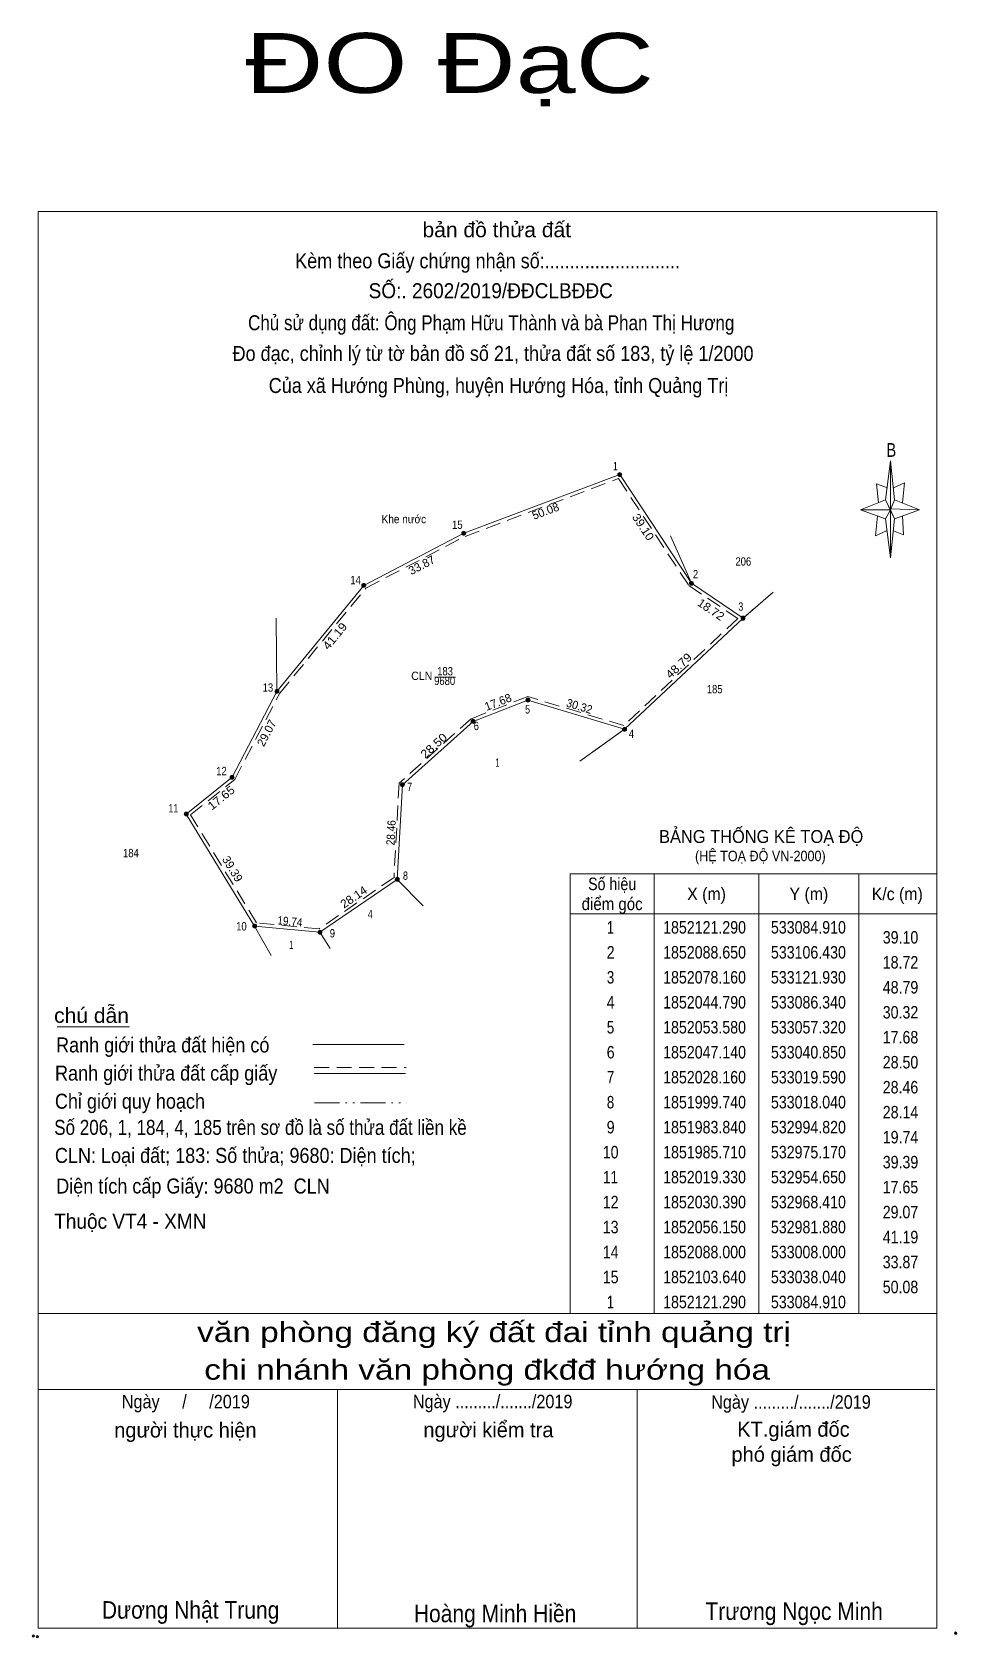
# Model space of a CAD drawing. Header units: metres. Extents: x 532908 to 534329, y 1851267 to 1852254.
# Drawn here: x 532908.3 to 533186.2, y 1851772 to 1852254.1 of the extents above.
import ezdxf
from ezdxf.enums import TextEntityAlignment as Align

# ---------------------------------------------------------------- set-up
doc = ezdxf.new("R2010")
doc.units = ezdxf.units.M
doc.header["$LTSCALE"] = 1.5
doc.header["$PDMODE"] = 32
doc.header["$PDSIZE"] = 0.75
doc.linetypes.add('DASH_DOUBLE_DOT', pattern=[9.2, 5, -1.2, 0.3, -1.2, 0.3, -1.2])
doc.linetypes.add('MEDIUM_DASHED', pattern=[4.5, 3, -1.5])
for name, color, linetype, lineweight in [('1', 7, 'MEDIUM_DASHED', 13), ('10', 7, 'Continuous', 13), ('16', 7, 'Continuous', 13), ('17', 7, 'Continuous', 13), ('5', 7, 'Continuous', 13), ('6', 7, 'Continuous', 13), ('63', 7, 'Continuous', 13)]:
    doc.layers.add(name, color=color, linetype=linetype, lineweight=lineweight)

msp = doc.modelspace()

# ---------------------------------------------------------------- hatches: boundary and pattern name
at = {"layer": '16'}
for points in [[(533085.51, 1852121.29, 1), (533084.31, 1852121.29, 1)], [(533038.64, 1852103.64, 1), (533037.44, 1852103.64, 1)], [(533008.6, 1852088, 1), (533007.4, 1852088, 1)], [(533107.03, 1852088.65, 1), (533105.83, 1852088.65, 1)], [(533122.53, 1852078.16, 1), (533121.33, 1852078.16, 1)], [(532982.48, 1852056.15, 1), (532981.28, 1852056.15, 1)], [(533057.92, 1852053.58, 1), (533056.72, 1852053.58, 1)], [(533041.45, 1852047.14, 1), (533040.25, 1852047.14, 1)], [(533086.94, 1852044.79, 1), (533085.74, 1852044.79, 1)], [(532969.01, 1852030.39, 1), (532967.81, 1852030.39, 1)], [(533020.19, 1852028.16, 1), (533018.99, 1852028.16, 1)], [(532955.25, 1852019.33, 1), (532954.05, 1852019.33, 1)], [(533018.64, 1851999.74, 1), (533017.44, 1851999.74, 1)], [(532975.77, 1851985.71, 1), (532974.57, 1851985.71, 1)], [(532995.42, 1851983.84, 1), (532994.22, 1851983.84, 1)]]:
    msp.add_hatch(color=256, dxfattribs=at).paths.add_polyline_path(points)

# ---------------------------------------------------------------- linework, layer by layer
at = {"layer": '1'}
msp.add_lwpolyline([(533084.51, 1852120.07), (533105.7, 1852087.93), (533120.33, 1852078.03), (533086.08, 1852045.91), (533057.28, 1852054.64), (533040.32, 1852048.01), (533018.61, 1852028.63), (533017.07, 1852000.29), (532994.55, 1851984.87), (532975.76, 1851986.66), (532955.96, 1852019.1), (532969.2, 1852029.74), (532982.72, 1852055.6), (533008.64, 1852087.21), (533038.45, 1852102.73)], close=True, dxfattribs=at)
at = {"layer": '10'}
for p, q in [((533121.93, 1852078.16), (533125.41, 1852081.16)), ((533121.93, 1852078.16), (533086.34, 1852044.79)), ((533086.34, 1852044.79), (533077, 1852038.14))]:
    msp.add_line(p, q, dxfattribs=at)
msp.add_lwpolyline([(533084.91, 1852121.29), (533106.43, 1852088.65), (533121.93, 1852078.16), (533086.34, 1852044.79), (533057.32, 1852053.58), (533040.85, 1852047.14), (533019.59, 1852028.16), (533018.04, 1851999.74), (532994.82, 1851983.84), (532975.17, 1851985.71), (532954.65, 1852019.33), (532968.41, 1852030.39), (532981.88, 1852056.15), (533008, 1852088), (533038.04, 1852103.64)], close=True, dxfattribs=at)
for points in [[(533125.41, 1852081.16), (533121.93, 1852078.16), (533106.43, 1852088.65), (533100.18, 1852102.92)], [(532975.17, 1851985.71), (532954.65, 1852019.33), (532968.41, 1852030.39), (532981.88, 1852056.15), (532981.63, 1852078.17)], [(533086.34, 1852044.79), (533057.32, 1852053.58), (533040.85, 1852047.14), (533019.59, 1852028.16), (533018.04, 1851999.74)], [(533018.04, 1851999.74), (532994.82, 1851983.84), (532975.17, 1851985.71)]]:
    msp.add_lwpolyline(points, dxfattribs=at)
at = {"layer": '16'}
for p, q in [((533121.93, 1852078.16), (533130.97, 1852085.96)), ((533072.95, 1852035.25), (533086.34, 1852044.79)), ((533018.04, 1851999.74), (533025.84, 1851991.74)), ((532975.17, 1851985.71), (532980.12, 1851976.84)), ((532994.82, 1851983.84), (532997.88, 1851978.94))]:
    msp.add_line(p, q, dxfattribs=at)
for centre in [(533084.91, 1852121.29), (533038.04, 1852103.64), (533008, 1852088), (533106.43, 1852088.65), (533121.93, 1852078.16), (532981.88, 1852056.15), (533057.32, 1852053.58), (533040.85, 1852047.14), (533086.34, 1852044.79), (532968.41, 1852030.39), (533019.59, 1852028.16), (532954.65, 1852019.33), (533018.04, 1851999.74), (532975.17, 1851985.71), (532994.82, 1851983.84)]:
    msp.add_circle(centre, 0.6, dxfattribs=at)
at = {"layer": '17'}
msp.add_line((532915.88, 1851955.42), (532937.6, 1851955.42), dxfattribs=at)
at = {"layer": '5'}
for p, q in [((533164.73, 1852113.7), (533166.23, 1852125.4)), ((533164.73, 1852108), (533157.23, 1852110.7)), ((533167.43, 1852113.7), (533174.93, 1852110.7)), ((533167.43, 1852108), (533166.23, 1852096.3)), ((533169.83, 1852108.9), (533170.13, 1852103.2)), ((533170.13, 1852103.2), (533167.13, 1852104.4)), ((532910.12, 1851869.38), (533180.12, 1851869.38)), ((532910.12, 1851846.58), (533179.52, 1851846.58)), ((532910.12, 1851846.58), (533179.52, 1851846.58)), ((532910.12, 1851846.58), (533179.52, 1851846.58)), ((533000.12, 1851774.88), (533000.12, 1851846.58)), ((533090.12, 1851774.88), (533090.12, 1851846.58))]:
    msp.add_line(p, q, dxfattribs=at)
for points in [[(532910.12, 1852200.28), (533180.12, 1852200.28), (533180.12, 1851774.88), (532910.12, 1851774.88)], [(533166.23, 1852125.4), (533167.43, 1852113.7), (533166.23, 1852110.7)], [(533166.23, 1852110.7), (533157.23, 1852110.7), (533164.73, 1852113.7), (533167.43, 1852108), (533174.93, 1852110.7), (533166.23, 1852111)], [(533166.23, 1852110.7), (533166.23, 1852096.3), (533164.73, 1852108)]]:
    msp.add_lwpolyline(points, close=True, dxfattribs=at)
for points in [[(533165.33, 1852117.3), (533162.03, 1852118.5), (533162.63, 1852112.8)], [(533167.13, 1852117.3), (533170.43, 1852118.8), (533169.83, 1852112.8)], [(533166.23, 1852110.7), (533164.73, 1852113.7), (533157.23, 1852110.7)], [(533166.23, 1852110.7), (533167.43, 1852108), (533174.93, 1852110.7)], [(533162.33, 1852108.9), (533161.73, 1852102.9), (533165.03, 1852104.4)], [(533180.12, 1851774.88), (532910.12, 1851774.88), (532910.12, 1851846.58)]]:
    msp.add_lwpolyline(points, dxfattribs=at)
for p in [(532908.71, 1851772.57), (532909.91, 1851772.36)]:
    msp.add_point(p, dxfattribs=at)
at = {"layer": '6'}
for p, q in [((532992.68, 1851950.2), (533020.1, 1851950.2)), ((532993.1, 1851941.41), (533020.52, 1851941.41))]:
    msp.add_line(p, q, dxfattribs=at)
at = {"layer": '6', "linetype": 'MEDIUM_DASHED'}
msp.add_line((532993.1, 1851943.27), (533020.7, 1851943.27), dxfattribs=at)
at = {"layer": '6'}
msp.add_point((533185.82, 1851773.38), dxfattribs=at)
at = {"layer": '63'}
for p, q in [((533029.35, 1852060.46), (533035.52, 1852060.46)), ((533095.22, 1852001.38), (533095.22, 1851869.38)), ((533126.72, 1852001.38), (533126.72, 1851869.38)), ((533156.72, 1852001.38), (533156.72, 1851869.38)), ((533070.02, 1851989.38), (533180.12, 1851989.38))]:
    msp.add_line(p, q, dxfattribs=at)
at = {"layer": '63', "linetype": 'DASH_DOUBLE_DOT'}
msp.add_line((532993.19, 1851932.65), (533020.79, 1851932.65), dxfattribs=at)
at = {"layer": '63'}
msp.add_lwpolyline([(533070.02, 1852001.38), (533180.12, 1852001.38), (533180.12, 1851869.38), (533070.02, 1851869.38)], close=True, dxfattribs=at)

# ---------------------------------------------------------------- texts
at = {"layer": '1'}
for s, width, p in [('CLN', 0.95, (533025.415, 1852059.6)), ('183', 0.85, (533032.41, 1852060.98)), ('9680', 0.85, (533032.285, 1852058.09))]:
    msp.add_text(s, height=2.5, dxfattribs=dict(at, width=width)).set_placement(p, align=Align.CENTER)
for s, height, width, p in [('BẢNG THỐNG KÊ TOẠ ĐỘ ', 3.881, 0.95, (533096.71, 1852010.66)), ('(HỆ TOẠ ĐỘ VN-2000)', 3.139, 0.9, (533107.51, 1852005.19))]:
    msp.add_text(s, height=height, dxfattribs=dict(at, width=width)).set_placement(p)
at = {"layer": '16'}
for s, width, p in [('Khe nước', 0.9, (533020.035, 1852106.66)), ('206', 0.85, (533122.02, 1852093.94)), ('185', 0.85, (533113.42, 1852055.6)), ('1', 0.65, (533048.15, 1852033.54)), ('184', 0.85, (532938.025, 1852006.39)), ('4', 0.8, (533009.93, 1851988.02)), ('1', 0.65, (532986.21, 1851978.81))]:
    msp.add_text(s, height=2.5, dxfattribs=dict(at, width=width)).set_placement(p, align=Align.CENTER)
at = {"layer": '5'}
for s, height, width, p in [('ĐO ĐạC', 18, 1.35, (533033.765, 1852235.86)), ('bản đồ thửa đất', 4.5, 1.05, (533047.945, 1852192.54)), ('Kèm theo Giấy chứng nhận số:...........................', 4.5, 0.9, (533045.185, 1852183.21)), ('SỐ:. 2602/2019/ĐĐCLBĐĐC', 4.5, 0.95, (533046.14, 1852174.24)), ('Chủ sử dụng đất: Ông Phạm Hữu Thành và bà Phan Thị Hương', 4.5, 0.85, (533046.28, 1852164.61)), ('Đo đạc, chỉnh lý từ tờ bản đồ số 21, thửa đất số 183, tỷ lệ 1/2000 ', 4.5, 0.9, (533047.58, 1852155.4)), ('Của xã Hướng Phùng, huyện Hướng Hóa, tỉnh Quảng Trị', 4.5, 0.9, (533048.475, 1852145.77)), ('B', 4.133, 0.8, (533166.48, 1852126.6)), ('văn phòng đăng ký đất đai tỉnh quảng trị', 6, 1.25, (533047.12, 1851860.8)), ('chi nhánh văn phòng đkđđ hướng hóa', 6, 1.25, (533045.055, 1851849.52)), ('Ngày     /     /2019', 4.05, 0.9, (532954.525, 1851840.91)), ('Ngày ........./......./2019', 4.05, 0.9, (533046.705, 1851840.94)), ('Ngày ........./......./2019', 4.05, 0.9, (533136.345, 1851840.79)), ('Dương Nhật Trung', 5.25, 0.9, (532955.96, 1851777.76)), ('Hoàng Minh Hiền', 5.25, 0.9, (533047.44, 1851776.68)), ('Trương Ngọc Minh', 5.25, 0.9, (533137.285, 1851777.37))]:
    msp.add_text(s, height=height, dxfattribs=dict(at, width=width)).set_placement(p, align=Align.CENTER)
for s, p in [('người thực hiện', (532954.385, 1851832.15)), ('người kiểm tra', (533045.44, 1851832.21)), ('KT.giám đốc', (533137.09, 1851832.39)), ('phó giám đốc', (533136.53, 1851824.85))]:
    msp.add_text(s, height=4.5, dxfattribs=at).set_placement(p, align=Align.CENTER)
at = {"layer": '6'}
for s, width, p in [('chú dẫn', 1.05, (532914.95, 1851956.65)), ('Ranh giới thửa đất hiện có ', 0.9, (532915.55, 1851947.77)), ('Ranh giới thửa đất cấp giấy', 0.9, (532915.22, 1851939.31)), ('Chỉ giới quy hoạch', 0.9, (532915.19, 1851930.88)), ('Số 206, 1, 184, 4, 185 trên sơ đồ là số thửa đất liền kề', 0.85, (532914.98, 1851923.02)), ('CLN: Loại đất; 183: Số thửa; 9680: Diện tích;', 0.9, (532915.19, 1851914.59)), ('Diện tích cấp Giấy: 9680 m2  CLN', 0.9, (532915.58, 1851905.41)), ('Thuộc VT4 - XMN', 0.95, (532914.98, 1851894.82))]:
    msp.add_text(s, height=4.5, dxfattribs=dict(at, width=width)).set_placement(p)
at = {"layer": '63'}
for s, height, width, p in [(' 1', 2.5, 0.75, (533084.28, 1852122.55)), (' 15', 2.5, 0.85, (533037.69, 1852104.97)), (' 14', 2.5, 0.85, (533007.1, 1852088.35)), (' 2', 2.5, 0.85, (533108.45, 1852090.11)), (' 3', 2.5, 0.8, (533122, 1852080.4)), (' 13', 2.5, 0.85, (532980.76, 1852056.08)), (' 5', 2.5, 0.8, (533057.95, 1852049.53)), (' 6', 2.5, 0.85, (533042.59, 1852044.56)), (' 4', 2.5, 0.85, (533089.2, 1852042.21)), (' 12', 2.5, 0.85, (532966.81, 1852031.02)), (' 7', 2.5, 0.8, (533022.52, 1852026.28)), (' 11', 2.5, 0.8, (532952.28, 1852019.82)), (' 8', 2.5, 0.8, (533021.25, 1851999.6)), (' 10', 2.5, 0.85, (532972.8, 1851984.39)), (' 9', 2.5, 0.85, (532999.35, 1851982.31)), ('39.10', 3.75, 0.85, (533174.59, 1851980.46)), ('18.72', 3.75, 0.85, (533174.58, 1851972.96)), ('48.79', 3.75, 0.85, (533174.59, 1851965.46)), ('30.32', 3.75, 0.85, (533174.58, 1851957.96)), ('17.68', 3.75, 0.85, (533174.58, 1851950.46)), ('28.50', 3.75, 0.85, (533174.59, 1851942.96)), ('28.46', 3.75, 0.85, (533174.58, 1851935.46)), ('28.14', 3.75, 0.85, (533174.59, 1851927.96)), ('19.74', 3.75, 0.85, (533174.59, 1851920.46)), ('39.39', 3.75, 0.85, (533174.59, 1851912.96)), ('17.65', 3.75, 0.85, (533174.57, 1851905.46)), ('29.07', 3.75, 0.85, (533174.58, 1851897.96)), ('41.19', 3.75, 0.85, (533174.59, 1851890.46)), ('33.87', 3.75, 0.85, (533174.58, 1851882.96)), ('50.08', 3.75, 0.85, (533174.58, 1851875.46))]:
    msp.add_text(s, height=height, dxfattribs=dict(at, width=width)).set_placement(p, align=Align.RIGHT)
for s, rotation, p in [('50.08', 20.635, (533063.039, 1852109.141)), ('33.87', 27.503, (533025.968, 1852092.986)), ('17.68', 21.356, (533048.785, 1852051.804)), ('29.07', 62.395, (532979.904, 1852043.086)), ('39.39', 301.398, (532967.479, 1852002.216))]:
    msp.add_text(s, height=2.5, rotation=rotation, dxfattribs=at).set_placement(p, align=Align.CENTER)
for s, rotation, width, p in [('39.10', 303.397, 1.05, (533090.891, 1852104.843)), ('18.72', 325.911, 1.05, (533111.604, 1852079.713)), ('41.19', 50.645, 1.1, (533000.272, 1852071.977)), ('48.79', 43.156, 1.1, (533103.46, 1852062.972)), ('30.32', 343.149, 0.95, (533072.413, 1852050.529)), ('28.50', 41.757, 1.1, (533029.868, 1852038.948)), ('17.65', 38.792, 1.1, (532965.937, 1852023.255)), ('28.46', 86.878, 0.9, (533017.421, 1852013.677)), ('28.14', 34.402, 1.05, (533005.669, 1851993.393)), ('19.74', 354.564, 0.9, (532985.682, 1851985.885))]:
    msp.add_text(s, height=2.5, rotation=rotation, dxfattribs=dict(at, width=width)).set_placement(p, align=Align.CENTER)
for s, width, p in [('Số hiệu', 0.85, (533082.62, 1851996.5)), ('điểm góc', 0.9, (533082.615, 1851990.5)), ('X (m)', 0.95, (533110.975, 1851993.5)), ('Y (m)', 0.95, (533141.72, 1851993.5)), ('K/c (m)', 0.95, (533168.28, 1851993.5)), (' 1', 0.75, (533081.57, 1851983.46)), ('1852121.290', 0.85, (533110.38, 1851983.46)), ('533084.910', 0.85, (533141.58, 1851983.46)), (' 2', 0.85, (533081.57, 1851975.96)), ('1852088.650', 0.85, (533110.38, 1851975.96)), ('533106.430', 0.85, (533141.58, 1851975.96)), (' 3', 0.8, (533081.575, 1851968.46)), ('1852078.160', 0.85, (533110.38, 1851968.46)), ('533121.930', 0.85, (533141.58, 1851968.46)), (' 4', 0.85, (533081.57, 1851960.96)), ('1852044.790', 0.85, (533110.38, 1851960.96)), ('533086.340', 0.85, (533141.58, 1851960.96)), (' 5', 0.8, (533081.565, 1851953.46)), ('1852053.580', 0.85, (533110.38, 1851953.46)), ('533057.320', 0.85, (533141.58, 1851953.46)), (' 6', 0.85, (533081.57, 1851945.96)), ('1852047.140', 0.85, (533110.38, 1851945.96)), ('533040.850', 0.85, (533141.58, 1851945.96)), (' 7', 0.8, (533081.57, 1851938.46)), ('1852028.160', 0.85, (533110.38, 1851938.46)), ('533019.590', 0.85, (533141.58, 1851938.46)), (' 8', 0.8, (533081.57, 1851930.96)), ('1851999.740', 0.85, (533110.38, 1851930.96)), ('533018.040', 0.85, (533141.58, 1851930.96)), (' 9', 0.85, (533081.57, 1851923.46)), ('1851983.840', 0.85, (533110.38, 1851923.46)), ('532994.820', 0.85, (533141.58, 1851923.46)), (' 10', 0.85, (533081.57, 1851915.96)), ('1851985.710', 0.85, (533110.38, 1851915.96)), ('532975.170', 0.85, (533141.58, 1851915.96)), (' 11', 0.8, (533081.57, 1851908.46)), ('1852019.330', 0.85, (533110.38, 1851908.46)), ('532954.650', 0.85, (533141.58, 1851908.46)), (' 12', 0.85, (533081.58, 1851900.96)), ('1852030.390', 0.85, (533110.38, 1851900.96)), ('532968.410', 0.85, (533141.58, 1851900.96)), (' 13', 0.85, (533081.565, 1851893.46)), ('1852056.150', 0.85, (533110.38, 1851893.46)), ('532981.880', 0.85, (533141.58, 1851893.46)), (' 14', 0.85, (533081.57, 1851885.96)), ('1852088.000', 0.85, (533110.38, 1851885.96)), ('533008.000', 0.85, (533141.58, 1851885.96)), (' 15', 0.85, (533081.575, 1851878.46)), ('1852103.640', 0.85, (533110.38, 1851878.46)), ('533038.040', 0.85, (533141.58, 1851878.46)), (' 1', 0.75, (533081.57, 1851870.96)), ('1852121.290', 0.85, (533110.38, 1851870.96)), ('533084.910', 0.85, (533141.58, 1851870.96))]:
    msp.add_text(s, height=3.75, dxfattribs=dict(at, width=width)).set_placement(p, align=Align.CENTER)

doc.saveas('drawing.dxf')
